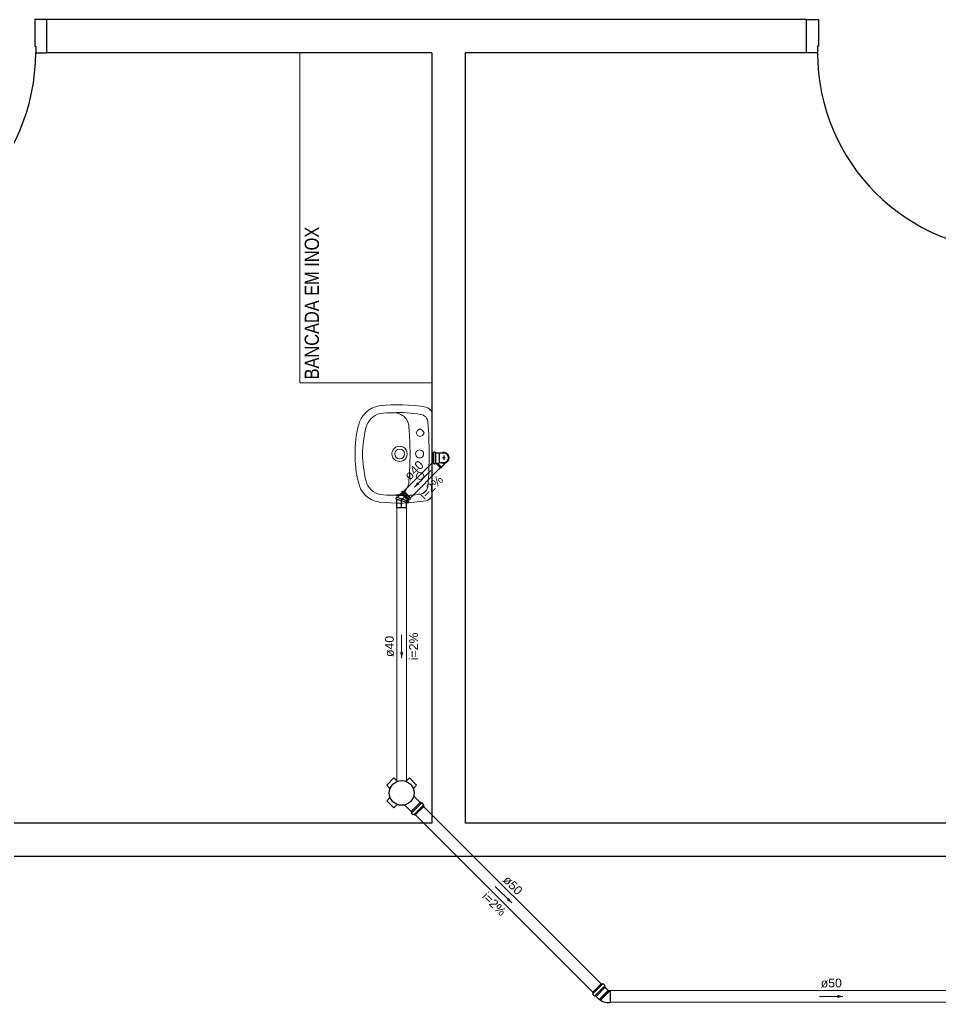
# Model space of a CAD drawing. Header units: millimetres. Extents: x 270 to 744, y -31 to 127.
# Drawn here: x 697.384 to 701.54, y 103.864 to 108.303 of the extents above; entities that cross this region are included whole.
import ezdxf

# ---------------------------------------------------------------- set-up
doc = ezdxf.new("R2010")
doc.units = ezdxf.units.MM
doc.header["$LTSCALE"] = 0.01
doc.header["$MEASUREMENT"] = 0
for name, color, linetype, lineweight in [('at_Entity', 7, 'Continuous', 9), ('TQ-Condutos', 3, 'Continuous', 5), ('TQ-Sentido conduto', 9, 'Continuous', 5), ('TQ-Textos conduto', 7, 'Continuous', 5)]:
    doc.layers.add(name, color=color, linetype=linetype, lineweight=lineweight)
for name, color, linetype in [('PAREDES', 8, 'Continuous'), ('PORTAS', 8, 'Continuous'), ('Simbolos', 5, 'Continuous'), ('Simbolos_int', 2, 'Continuous'), ('TEXTO01', 7, 'Continuous')]:
    doc.layers.add(name, color=color, linetype=linetype)
doc.styles.add('Arial', font='arial.ttf')
doc.styles.add('ArialNarrow', font='ARIALN.TTF')

msp = doc.modelspace()

# ---------------------------------------------------------------- hatches: boundary and pattern name
at = {"layer": 'TQ-Sentido conduto', "linetype": 'Continuous'}
for points in [[(699.1659, 106.1914), (699.1888, 106.2046), (699.1791, 106.2143)], [(699.1084, 105.4193), (699.1153, 105.4448), (699.1016, 105.4448)], [(699.6053, 104.3134), (699.5921, 104.3363), (699.5824, 104.3266)], [(701.1006, 103.8913), (701.0751, 103.8981), (701.0751, 103.8844)]]:
    msp.add_hatch(color=256, dxfattribs=at).paths.add_polyline_path(points)

# ---------------------------------------------------------------- linework, layer by layer
at = {"layer": 'at_Entity'}
for p, q in [((698.6495, 106.6627), (698.6495, 108.1533)), ((699.2453, 106.6627), (698.6495, 106.6627)), ((699.2453, 106.5299), (699.2453, 106.3404)), ((699.18, 106.4478), (699.1737, 106.4373)), ((699.1737, 106.4373), (699.18, 106.4246)), ((699.1906, 106.4541), (699.18, 106.4478)), ((699.2032, 106.4478), (699.1906, 106.4541)), ((699.2095, 106.4373), (699.2032, 106.4478)), ((699.2032, 106.4246), (699.2095, 106.4373)), ((699.18, 106.4246), (699.1906, 106.4204)), ((699.1906, 106.4204), (699.2032, 106.4246)), ((699.2453, 106.4036), (699.2453, 106.2162)), ((699.2453, 106.3404), (699.2453, 106.1488)), ((699.18, 106.2541), (699.1737, 106.2415)), ((699.1906, 106.2583), (699.18, 106.2541)), ((699.2032, 106.2541), (699.1906, 106.2583)), ((699.2095, 106.2415), (699.2032, 106.2541)), ((699.1737, 106.2415), (699.18, 106.2309)), ((699.18, 106.2309), (699.1906, 106.2246)), ((699.1906, 106.2246), (699.2032, 106.2309)), ((699.2032, 106.2309), (699.2095, 106.2415)), ((698.9358, 104.5236), (699.2348, 104.5236))]:
    msp.add_line(p, q, dxfattribs=at)
at = {"layer": 'at_Entity', "color": 7}
msp.add_line((700.9859, 108.1533), (700.9359, 108.1533), dxfattribs=at)
at = {"layer": 'at_Entity'}
for centre, radius, start, end in [((699.0929, 105.8135), 0.7501, 80.3071, 96.5866), ((699.0272, 106.4436), 0.1169, 100.0557, 167.486), ((699.0301, 106.442), 0.0842, 102.7191, 167.0539), ((699.0582, 106.2183), 0.3094, 88.1735, 98.6779), ((699.0966, 105.9176), 0.6105, 80.7585, 92.6769), ((699.0723, 106.4564), 0.0712, 50.4003, 93.3975), ((699.1888, 106.4824), 0.0383, 4.3873, 81.2442), ((699.2009, 106.5043), 0.0519, 31.07, 69.4583), ((699.0748, 106.4607), 0.0664, 0.5513, 49.6562), ((697.5256, 106.3477), 1.7069, 359.7897, 4.6247), ((699.3696, 106.3523), 0.4711, 165.5781, 181.302), ((699.5053, 106.3267), 0.5737, 166.4962, 178.6476), ((697.679, 106.3383), 1.4673, 0.0609, 4.8104), ((699.3701, 106.3306), 0.4717, 178.6585, 194.3632), ((699.099, 106.3415), 0.0347, 120.0071, 180), ((699.099, 106.3415), 0.0347, 180.0007, 240.0032), ((699.099, 106.3415), 0.0221, 90, 180), ((699.099, 106.3415), 0.0221, 180, 270), ((699.099, 106.3415), 0.0347, 60.0032, 119.9968), ((699.099, 106.3415), 0.0221, 0, 90), ((699.099, 106.3415), 0.0221, 270, 359.9903), ((699.099, 106.3415), 0.0347, 0.0007, 60.0032), ((699.099, 106.3415), 0.0347, 300.0071, 0), ((699.1895, 106.3415), 0.0179, 119.9602, 180), ((699.1895, 106.3415), 0.0179, 179.9633, 239.9809), ((699.1895, 106.3415), 0.0179, 60.0128, 119.9872), ((699.1895, 106.3415), 0.0179, 359.9633, 59.9809), ((699.1895, 106.3415), 0.0179, 299.9602, 0), ((697.3631, 106.3415), 1.8695, 355.5856, 0), ((699.5012, 106.3536), 0.5696, 181.3034, 193.5421), ((699.099, 106.3415), 0.0347, 240.0032, 299.9968), ((697.8005, 106.3415), 1.3457, 354.9049, 359.9792), ((699.1895, 106.3415), 0.0179, 240.0128, 299.9872), ((699.0215, 106.2335), 0.1102, 190.4075, 262.2804), ((699.0244, 106.2357), 0.078, 191.6163, 261.5806), ((699.0783, 106.2184), 0.0628, 309.2453, 3.2268), ((699.073, 106.2332), 0.0777, 267.1606, 305.3475), ((699.1871, 106.1998), 0.04, 279.6072, 356.886), ((699.0926, 106.8686), 0.7493, 263.4235, 279.7209), ((699.0581, 106.4726), 0.3173, 261.8304, 272.0054), ((699.1143, 106.6014), 0.4482, 264.2028, 280.218), ((699.2115, 106.1677), 0.0384, 281.4307, 332.1327)]:
    msp.add_arc(centre, radius, start, end, dxfattribs=at)
at = {"layer": 'PAREDES'}
for p, q in [((700.9359, 108.3028), (697.5042, 108.3028)), ((699.2453, 108.1533), (697.5042, 108.1533)), ((699.2453, 108.1533), (699.2453, 104.6731)), ((700.9359, 108.1533), (699.3948, 108.1533)), ((699.3948, 108.1533), (699.3948, 104.6731)), ((699.2453, 104.6731), (696.4599, 104.6731)), ((703.6224, 104.6731), (699.3948, 104.6731)), ((706.7046, 104.5236), (696.3104, 104.5236))]:
    msp.add_line(p, q, dxfattribs=at)
at = {"layer": 'PORTAS'}
for points in [[(697.5068, 108.1532), (697.5068, 108.3028), (697.4521, 108.3028), (697.4521, 108.1827), (697.4563, 108.1827), (697.4563, 108.1532), (697.5068, 108.1532)], [(700.9354, 108.1532), (700.9354, 108.3028), (700.9901, 108.3028), (700.9901, 108.1827), (700.9859, 108.1827), (700.9859, 108.1532), (700.9354, 108.1532)]]:
    msp.add_lwpolyline(points, dxfattribs=at)
for centre, start, end in [((696.561, 108.1532), 270, 0), ((701.8812, 108.1532), 180, 270)]:
    msp.add_arc(centre, 0.8953, start, end, dxfattribs=at)
at = {"layer": 'Simbolos'}
for p, q in [((699.2485, 106.3003), (699.2485, 106.3469)), ((699.2485, 106.3469), (699.2517, 106.3469)), ((699.2532, 106.3493), (699.2528, 106.3477)), ((699.2542, 106.3501), (699.2593, 106.3501)), ((699.2603, 106.3491), (699.2604, 106.3479)), ((699.2615, 106.3469), (699.2765, 106.3469)), ((699.2765, 106.3469), (699.278, 106.3454)), ((699.2878, 106.3454), (699.278, 106.3454)), ((699.2981, 106.3454), (699.2878, 106.3454)), ((699.2485, 106.3003), (699.2517, 106.3003)), ((699.2532, 106.2979), (699.2528, 106.2995)), ((699.2542, 106.2972), (699.2593, 106.2972)), ((699.2603, 106.2981), (699.2604, 106.2994)), ((699.2615, 106.3003), (699.2765, 106.3003)), ((699.286, 106.2775), (699.2631, 106.3003)), ((699.2765, 106.3003), (699.278, 106.3019)), ((699.2878, 106.3019), (699.278, 106.3019)), ((699.2981, 106.3018), (699.2878, 106.3019)), ((699.3062, 106.3009), (699.3002, 106.295)), ((699.286, 106.2775), (699.289, 106.2804)), ((699.289, 106.2819), (699.3002, 106.2931)), ((699.289, 106.2804), (699.289, 106.2819)), ((699.3002, 106.2931), (699.3002, 106.295)), ((699.0887, 106.1444), (699.1105, 106.1662)), ((699.1126, 106.1731), (699.1081, 106.1686)), ((699.1081, 106.1686), (699.1431, 106.1336)), ((699.1476, 106.1381), (699.1126, 106.1731)), ((699.115, 106.1707), (699.118, 106.1737)), ((699.118, 106.1737), (699.1482, 106.1435)), ((699.0833, 106.1377), (699.0858, 106.1454)), ((699.1296, 106.1226), (699.0833, 106.1377)), ((699.1321, 106.1302), (699.0858, 106.1454)), ((699.0873, 106.0976), (699.0873, 106.1365)), ((699.1369, 106.1322), (699.1067, 106.1624)), ((699.1378, 106.1331), (699.1076, 106.1633)), ((699.1296, 106.0976), (699.1296, 106.1226)), ((699.1296, 106.1226), (699.1365, 106.1203)), ((699.1321, 106.1302), (699.139, 106.1279)), ((699.139, 106.1279), (699.1365, 106.1203)), ((699.1369, 106.1322), (699.1407, 106.136)), ((699.1431, 106.1336), (699.1476, 106.1381)), ((699.1452, 106.1405), (699.1482, 106.1435)), ((699.1296, 106.0976), (699.0873, 106.0976)), ((699.0408, 104.8454), (699.0733, 104.8779)), ((699.0881, 104.8632), (699.0733, 104.8779)), ((699.1288, 104.8632), (699.1435, 104.8779)), ((699.1761, 104.8454), (699.1435, 104.8779)), ((699.0555, 104.8306), (699.0408, 104.8454)), ((699.1613, 104.8306), (699.1761, 104.8454)), ((699.0555, 104.7899), (699.0408, 104.7752)), ((699.1625, 104.7967), (699.1921, 104.7671)), ((699.0733, 104.7426), (699.0408, 104.7752)), ((699.0881, 104.7574), (699.0733, 104.7426)), ((699.122, 104.7562), (699.1516, 104.7266)), ((699.1685, 104.7093), (699.2094, 104.7502)), ((699.1925, 104.767), (699.1921, 104.7671)), ((699.1959, 104.7637), (699.1925, 104.767)), ((699.1994, 104.7654), (699.1973, 104.7636)), ((699.2074, 104.7588), (699.2008, 104.7653)), ((699.2076, 104.7575), (699.2059, 104.7547)), ((699.2094, 104.7502), (699.2061, 104.7534)), ((699.1517, 104.7262), (699.1516, 104.7266)), ((699.155, 104.7228), (699.1517, 104.7262)), ((699.1533, 104.7193), (699.1551, 104.7214)), ((699.1599, 104.7113), (699.1534, 104.7178)), ((699.1612, 104.7111), (699.164, 104.7128)), ((699.1685, 104.7093), (699.1653, 104.7126)), ((699.9692, 103.9086), (700.0101, 103.9495)), ((700.0101, 103.9495), (700.0133, 103.9462)), ((700.0174, 103.9477), (700.0146, 103.9461)), ((700.0187, 103.9475), (700.0252, 103.941)), ((699.9692, 103.9086), (699.9725, 103.9054)), ((699.971, 103.9013), (699.9726, 103.9041)), ((700.0253, 103.9395), (700.0235, 103.9374)), ((700.0236, 103.936), (700.0271, 103.9325)), ((700.0271, 103.9325), (700.0271, 103.9322)), ((700.0271, 103.9322), (700.0396, 103.9196)), ((700.0396, 103.9196), (700.0396, 103.9191)), ((700.0407, 103.918), (700.0492, 103.918)), ((699.9712, 103.9), (699.9777, 103.8935)), ((699.9792, 103.8934), (699.9813, 103.8952)), ((699.9827, 103.8951), (699.9862, 103.8916)), ((699.9862, 103.8916), (699.9865, 103.8916)), ((699.9865, 103.8916), (699.9991, 103.8791)), ((699.9991, 103.8791), (700.0017, 103.8791)), ((700.0017, 103.8791), (700.0037, 103.8772)), ((700.0037, 103.8772), (700.0027, 103.8759)), ((700.0027, 103.8759), (700.0048, 103.8737)), ((700.0061, 103.8748), (700.0048, 103.8737)), ((700.036, 103.8645), (700.0492, 103.8645))]:
    msp.add_line(p, q, dxfattribs=at)
msp.add_circle((699.1084, 104.8103), 0.0558, dxfattribs=at)
for centre, radius, start, end in [((699.2517, 106.348), 0.00106, 270, 345), ((699.2542, 106.349), 0.00106, 90, 165), ((699.2593, 106.349), 0.00106, 5, 90), ((699.2615, 106.348), 0.00106, 185, 270), ((699.2981, 106.3236), 0.0217, 270, 90), ((699.2517, 106.2993), 0.00106, 15, 90), ((699.2542, 106.2982), 0.00106, 195, 270), ((699.2593, 106.2982), 0.00106, 270, 355), ((699.2615, 106.2993), 0.00106, 90, 175), ((699.0892, 104.8643), 0.00158, 225, 289.59), ((699.1277, 104.8643), 0.00158, 250.41, 315), ((699.0544, 104.8295), 0.00158, 340.4103, 45), ((699.0544, 104.791), 0.00158, 315, 19.5897), ((699.1625, 104.8295), 0.00158, 135, 199.59), ((699.0892, 104.7562), 0.00158, 70.41, 135), ((699.1966, 104.7644), 0.00106, 225, 310), ((699.2001, 104.7646), 0.00106, 45, 130), ((699.2069, 104.7542), 0.00106, 150, 225), ((699.2066, 104.758), 0.00106, 330, 45), ((699.1541, 104.7186), 0.00106, 140, 225), ((699.1543, 104.7221), 0.00106, 320, 45), ((699.1606, 104.7121), 0.00106, 225, 300), ((699.1645, 104.7118), 0.00106, 45, 120), ((700.0141, 103.947), 0.00106, 225, 300), ((700.0179, 103.9468), 0.00106, 45, 120), ((699.9719, 103.9008), 0.00106, 150, 225), ((699.9717, 103.9046), 0.00106, 330, 45), ((700.0243, 103.9367), 0.00106, 140, 225), ((700.0245, 103.9402), 0.00106, 320, 45), ((700.0407, 103.9191), 0.00106, 180, 270), ((699.9785, 103.8942), 0.00106, 225, 310), ((699.982, 103.8944), 0.00106, 45, 130), ((700.0364, 103.9145), 0.05, 232.6023, 269.556)]:
    msp.add_arc(centre, radius, start, end, dxfattribs=at)
at = {"layer": 'Simbolos_int'}
for p, q in [((699.2526, 106.3469), (699.2526, 106.3003)), ((699.2605, 106.3469), (699.2605, 106.3003)), ((699.278, 106.3454), (699.278, 106.3019)), ((699.289, 106.2819), (699.2706, 106.3003)), ((699.3055, 106.3236), (699.2924, 106.3236)), ((699.3002, 106.295), (699.2955, 106.2997)), ((699.2981, 106.3338), (699.2981, 106.3151)), ((699.1084, 106.1339), (699.1331, 106.1586)), ((699.1084, 106.0976), (699.1084, 106.1339)), ((699.1296, 106.1249), (699.1342, 106.1295)), ((699.1296, 106.1226), (699.1296, 106.1249)), ((699.1516, 104.7266), (699.1719, 104.7468)), ((699.1965, 104.763), (699.1557, 104.7221)), ((699.2055, 104.754), (699.1647, 104.7132)), ((699.1921, 104.7671), (699.1719, 104.7468)), ((699.973, 103.9048), (700.0139, 103.9456)), ((699.982, 103.8958), (700.0229, 103.9367)), ((699.9862, 103.8916), (700.0271, 103.9325)), ((700.0017, 103.8791), (700.0407, 103.918)), ((700.0037, 103.8772), (700.0446, 103.918)), ((700.0061, 103.8748), (700.0492, 103.9179)), ((700.0492, 103.918), (700.0492, 103.8645))]:
    msp.add_line(p, q, dxfattribs=at)
msp.add_lwpolyline([(699.1369, 106.1322), (699.1341, 106.1306), (699.1307, 106.129), (699.1284, 106.1265), (699.1272, 106.1222), (699.1285, 106.1196), (699.1296, 106.1185)], dxfattribs=at)
for start in [289.6232, 244.623]:
    msp.add_arc((699.2981, 106.3236), 0.0241, start, 115.377, dxfattribs=at)
at = {"layer": 'TQ-Condutos'}
for p, q in [((699.2485, 106.3038), (699.1182, 106.1735)), ((699.2839, 106.2796), (699.148, 106.1437)), ((699.0873, 106.0976), (699.0873, 104.8639)), ((699.1296, 106.0976), (699.1296, 104.8639)), ((699.2076, 104.7484), (700.0083, 103.9477)), ((699.1703, 104.7111), (699.971, 103.9104)), ((700.0492, 103.9177), (702.0155, 103.9177)), ((700.0492, 103.8649), (702.0155, 103.8649))]:
    msp.add_line(p, q, dxfattribs=at)
at = {"layer": 'TQ-Sentido conduto'}
for points in [[(699.2406, 106.2661), (699.1659, 106.1914)], [(699.1084, 105.5249), (699.1084, 105.4193)], [(699.5306, 104.3881), (699.6053, 104.3134)], [(700.995, 103.8913), (701.1006, 103.8913)]]:
    msp.add_lwpolyline(points, dxfattribs=at)

# ---------------------------------------------------------------- texts
at = {"layer": 'TEXTO01', "lineweight": 9, "insert": (698.736, 106.6781), "char_height": 0.064472, "width": 1.160502, "attachment_point": 7, "rotation": 90.0002, "line_spacing_factor": 0.9, "style": 'ArialNarrow'}
msp.add_mtext('BANCADA EM INOX', dxfattribs=at)
at = {"layer": 'TQ-Textos conduto', "char_height": 0.0396, "attachment_point": 8, "line_spacing_factor": 0.6, "style": 'Arial'}
for s, insert, width, rotation in [('ø40', (699.1789, 106.2531), 0.14256, 45.0001), ('i=2%', (699.2554, 106.1766), 0.19008, 45.0001), ('ø40', (699.074, 105.4721), 0.14256, 90.0002), ('i=2%', (699.1822, 105.4721), 0.19008, 90.0002), ('ø50', (699.596, 104.3789), 0.14256, 314.9999), ('i=2%', (699.512, 104.2949), 0.19008, 314.9999)]:
    msp.add_mtext(s, dxfattribs=dict(at, insert=insert, width=width, rotation=rotation))
at = {"layer": 'TQ-Textos conduto', "insert": (701.0478, 103.931), "char_height": 0.0396, "width": 0.14256, "attachment_point": 8, "line_spacing_factor": 0.6, "style": 'Arial'}
msp.add_mtext('ø50', dxfattribs=at)

doc.saveas('drawing.dxf')
